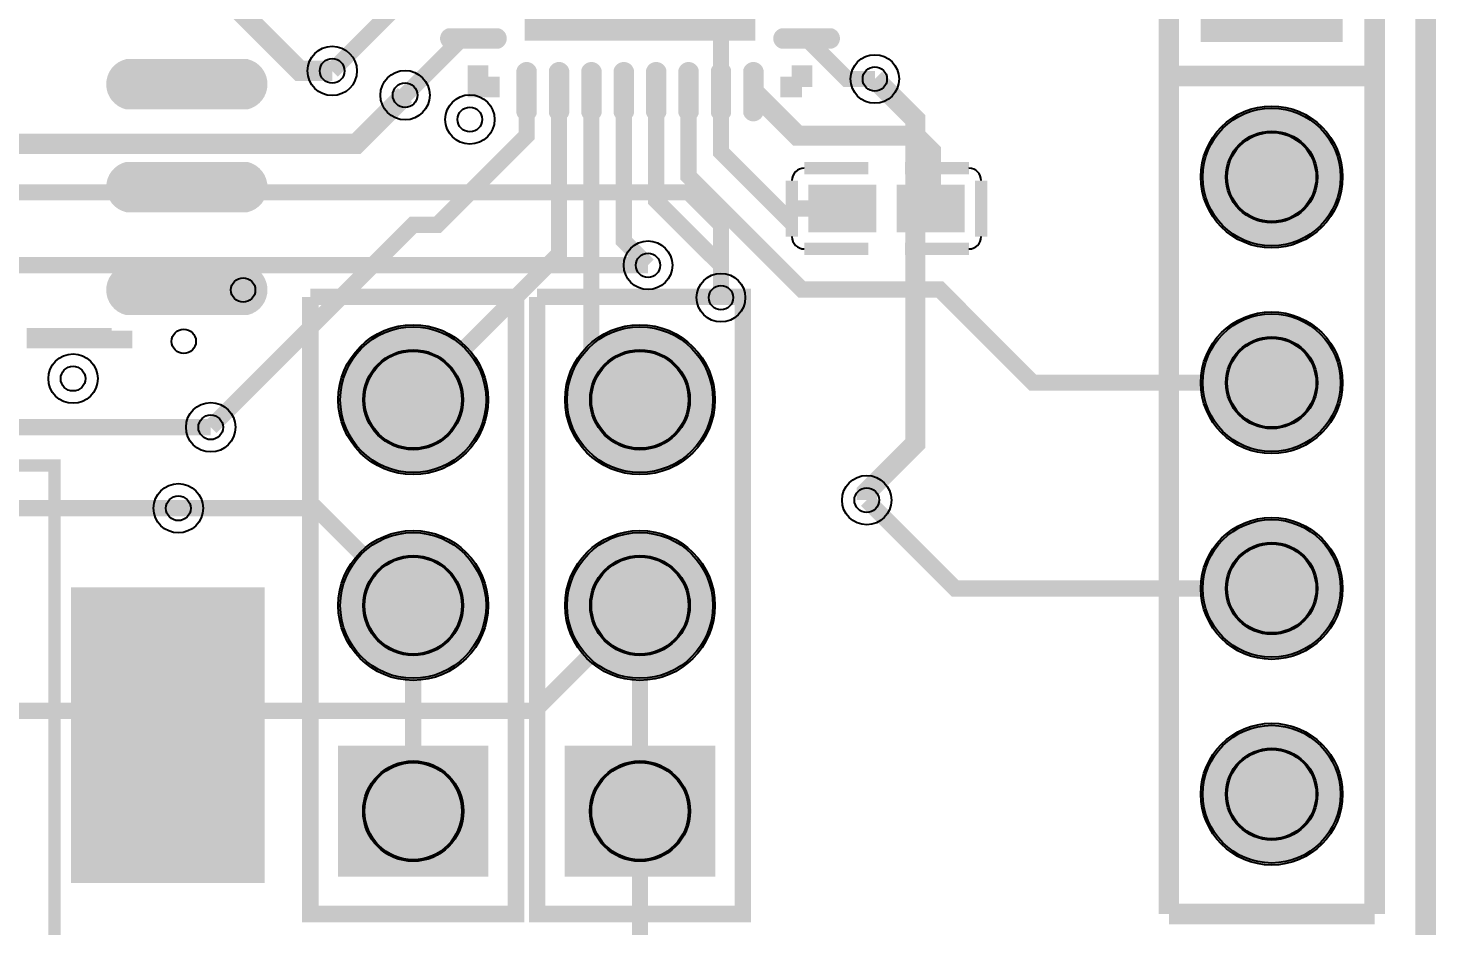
# Model space of a CAD drawing. Header units: millimetres. Extents: x -0.1 to 60.1, y -1.1 to 40.1.
# Drawn here: x 42.75 to 60.13, y 9.84 to 20.93 of the extents above; entities that cross this region are included whole.
import ezdxf

# ---------------------------------------------------------------- set-up
doc = ezdxf.new("R2010")
doc.units = ezdxf.units.MM
for name, color, linetype, true_color in [('BoardOutLine', 7, 'Continuous', 0xff00ff), ('BottomLayer', 7, 'Continuous', 0x0000ff), ('BottomSolderMaskLayer', 7, 'Continuous', 0xaa00ff), ('Document', 7, 'Continuous', 0xffffff), ('Hole', 7, 'Continuous', 0x222222), ('Multi-Layer', 7, 'Continuous', 0xc0c0c0), ('TopLayer', 7, 'Continuous', 0xff0000), ('TopPasteMaskLayer', 7, 'Continuous', 0x808080), ('TopSilkLayer', 7, 'Continuous', 0xffcc00), ('TopSolderMaskLayer', 7, 'Continuous', 0x800080)]:
    doc.layers.add(name, color=color, linetype=linetype, true_color=true_color)

msp = doc.modelspace()

# ---------------------------------------------------------------- hatches: boundary and pattern name
at = {"layer": 'BottomSolderMaskLayer'}
for points in [[(58.975665612811554, 22.505414385401764), (58.975665612811554, 20.75458812473596), (57.22483935214541, 20.75458812473596), (57.22483935214541, 22.505414385401764)], [(57.224650749301496, 19.089865379730668, 1), (58.9754508509017, 19.089865379730668, 1)], [(57.224650749301496, 16.549860299720535, 1), (58.9754508509017, 16.549860299720535, 1)], [(46.57470154940305, 16.340055880111663, 1), (48.42550165100325, 16.340055880111663, 1)], [(49.374803149606386, 16.340055880111663, 1), (51.225603251206586, 16.340055880111663, 1)], [(57.224650749301496, 14.009855219710403, 1), (58.9754508509017, 14.009855219710403, 1)], [(46.57470154940305, 13.80005080010153, 1), (48.42550165100325, 13.80005080010153, 1)], [(49.374803149606386, 13.80005080010153, 1), (51.225603251206586, 13.80005080010153, 1)], [(57.224650749301496, 11.469850139700156, 1), (58.9754508509017, 11.469850139700156, 1)], [(46.57109556154592, 10.450395761723257), (46.57109556154592, 12.069643444663143), (48.42916007767485, 12.069643444663143), (48.42916007767485, 10.450395761723257)], [(49.371092284120095, 10.450395761723257), (49.371092284120095, 12.069643444663143), (51.22915680024903, 12.069643444663143), (51.22915680024903, 10.450395761723257)]]:
    msp.add_hatch(color=256, dxfattribs=at).paths.add_polyline_path(points)
at = {"layer": 'Multi-Layer'}
for points in [[(58.950266700533575, 22.480010160020356), (58.950266700533575, 20.779984759969466), (57.250241300482685, 20.779984759969466), (57.250241300482685, 22.480010160020356)], [(57.2500508001016, 19.089865379730668, 1), (58.9500508001016, 19.089865379730668, 1)], [(57.2500508001016, 16.549860299720535, 1), (58.9500508001016, 16.549860299720535, 1)], [(46.60010160020315, 16.340055880111663, 1), (48.40010160020315, 16.340055880111663, 1)], [(49.40020320040649, 16.340055880111663, 1), (51.200203200406484, 16.340055880111663, 1)], [(57.2500508001016, 14.009855219710403, 1), (58.9500508001016, 14.009855219710403, 1)], [(46.60010160020315, 13.80005080010153, 1), (48.40010160020315, 13.80005080010153, 1)], [(49.40020320040649, 13.80005080010153, 1), (51.200203200406484, 13.80005080010153, 1)], [(57.2500508001016, 11.469850139700156, 1), (58.9500508001016, 11.469850139700156, 1)], [(46.600127000253906, 10.472618745237355), (46.600127000253906, 12.047421894843751), (48.40012700025386, 12.047421894843751), (48.40012700025386, 10.472618745237355)], [(49.40012700025409, 10.472618745237355), (49.40012700025409, 12.047421894843751), (51.20012700025404, 12.047421894843751), (51.20012700025404, 10.472618745237355)]]:
    msp.add_hatch(color=256, dxfattribs=at).paths.add_polyline_path(points)
at = {"layer": 'TopLayer'}
for points in [[(48.90010160020324, 20.80010160020322), (48.90010160020324, 23.600203200406327), (51.70020320040635, 23.600203200406327), (51.70020320040635, 20.80010160020322)], [(47.99356108712186, 20.70005080010153, -0.7853981633974483), (47.99356108712186, 20.900050800101532), (48.49356108712209, 20.900050800101532, -0.7853981633974483), (48.49356108712209, 20.70005080010153)], [(52.607607315214636, 20.900050800101532, -0.7853981633974483), (52.607607315214636, 20.70005080010153), (52.10760731521441, 20.70005080010153, -0.7853981633974483), (52.10760731521441, 20.900050800101532)], [(44.0144272288544, 19.95095250190489, -0.7853981633974483), (44.0144272288544, 20.519354838709564), (45.39624079248165, 20.519354838709564, -0.7853981633974483), (45.39624079248165, 19.95095250190489)], [(49.00066040132092, 19.89320548641092, -0.7853981633974483), (48.80066040132092, 19.89320548641092), (48.80066040132092, 20.39320548641092, -0.7853981633974483), (49.00066040132092, 20.39320548641092)], [(49.400711201422475, 19.89320548641092, -0.7853981633974483), (49.20071120142247, 19.89320548641092), (49.20071120142247, 20.39320548641092, -0.7853981633974483), (49.400711201422475, 20.39320548641092)], [(49.80050800101581, 19.89320548641092, -0.7853981633974483), (49.600508001015804, 19.89320548641092), (49.600508001015804, 20.39320548641092, -0.7853981633974483), (49.80050800101581, 20.39320548641092)], [(50.20055880111759, 19.89320548641092, -0.7853981633974483), (50.000558801117585, 19.89320548641092), (50.000558801117585, 20.39320548641092, -0.7853981633974483), (50.20055880111759, 20.39320548641092)], [(50.60060960121914, 19.89320548641092, -0.7853981633974483), (50.40060960121914, 19.89320548641092), (50.40060960121914, 20.39320548641092, -0.7853981633974483), (50.60060960121914, 20.39320548641092)], [(51.000660401320694, 19.89320548641092, -0.7853981633974483), (50.80066040132069, 19.89320548641092), (50.80066040132069, 20.39320548641092, -0.7853981633974483), (51.000660401320694, 20.39320548641092)], [(51.40071120142225, 19.89320548641092, -0.7853981633974483), (51.200711201422244, 19.89320548641092), (51.200711201422244, 20.39320548641092, -0.7853981633974483), (51.40071120142225, 20.39320548641092)], [(51.800508001016034, 19.89320548641092, -0.7853981633974483), (51.60050800101603, 19.89320548641092), (51.60050800101603, 20.39320548641092, -0.7853981633974483), (51.800508001016034, 20.39320548641092)], [(44.0144272288544, 18.680949961899824, -0.7853981633974483), (44.0144272288544, 19.249352298704498), (45.39624079248165, 19.249352298704498, -0.7853981633974483), (45.39624079248165, 18.680949961899824)], [(53.195199390398784, 18.430048260096555), (53.195199390398784, 18.970053340106574), (52.40510541021081, 18.970053340106574), (52.40510541021081, 18.430048260096555)], [(53.49522479044958, 18.430048260096555), (53.49522479044958, 18.970053340106574), (54.28531877063733, 18.970053340106574), (54.28531877063733, 18.430048260096555)], [(44.0144272288544, 17.410947421894758, -0.7853981633974483), (44.0144272288544, 17.97934975869943), (45.39624079248165, 17.97934975869943, -0.7853981633974483), (45.39624079248165, 17.410947421894758)], [(43.30012700025395, 10.400025400050822), (43.30012700025395, 14.000025400050731), (45.640132080264266, 14.000025400050731), (45.640132080264266, 10.400025400050822)]]:
    msp.add_hatch(color=256, dxfattribs=at).paths.add_polyline_path(points)
at = {"layer": 'TopPasteMaskLayer'}
for points in [[(47.99349758699509, 20.699999999999932), (47.97926611181265, 20.701017866977736), (47.96532434986375, 20.704050722532656), (47.9519561149059, 20.709036826538863), (47.93943354535281, 20.715874676409385), (47.928011564329836, 20.724425073392013), (47.91792269017628, 20.7345139562525), (47.90937230305144, 20.745935944655116), (47.902534463988104, 20.75845852010923), (47.89754837151918, 20.77182675937047), (47.894515527996646, 20.78576852393678), (47.893497673301226, 20.799999999997794), (47.894515527995964, 20.81423147605892), (47.89754837151804, 20.828173240625347), (47.90253446398651, 20.841541479886814), (47.90937230304894, 20.85406405534127), (47.91792269017378, 20.865486043744113), (47.928011564326425, 20.875574926605054), (47.9394335453494, 20.884125323588137), (47.95195611490226, 20.890963173459113), (47.96532434986011, 20.895949277466002), (47.979266111808556, 20.898982133021377), (47.993497586991225, 20.89999999999975), (48.493472186944246, 20.89999999999975), (48.50770366212669, 20.898982133021946), (48.521645424075814, 20.89594927746714), (48.535013659033666, 20.89096317346082), (48.54753622858652, 20.88412532359041), (48.55895820960973, 20.875574926607783), (48.56904708376328, 20.865486043747296), (48.57759747088812, 20.85406405534468), (48.58443530995123, 20.841541479890452), (48.589421402420385, 20.828173240629326), (48.59245424594269, 20.8142314760629), (48.59347210063834, 20.800000000002), (48.59245424594337, 20.785768523940874), (48.58942140242152, 20.771826759374335), (48.58443530995282, 20.75845852011298), (48.577597470890396, 20.745935944658413), (48.56904708376578, 20.734513956255682), (48.55895820961291, 20.724425073394627), (48.54753622859016, 20.715874676411545), (48.535013659037304, 20.709036826540682), (48.52164542407945, 20.704050722533793), (48.50770366213101, 20.701017866978304), (48.49347218694834, 20.699999999999932)], [(52.60751841503679, 20.89999999999975), (52.621749890219235, 20.898982133021946), (52.63569165216836, 20.89594927746714), (52.649059887126214, 20.89096317346082), (52.66158245667907, 20.88412532359041), (52.673004437702275, 20.875574926607783), (52.68309331185583, 20.865486043747296), (52.69164369898067, 20.85406405534468), (52.69848153804378, 20.841541479890452), (52.70346763051293, 20.828173240629326), (52.70650047403524, 20.8142314760629), (52.707518328730885, 20.800000000002), (52.70650047403592, 20.785768523940874), (52.70346763051407, 20.771826759374335), (52.69848153804537, 20.75845852011298), (52.69164369898294, 20.745935944658413), (52.68309331185833, 20.734513956255682), (52.67300443770546, 20.724425073394627), (52.66158245668248, 20.715874676411545), (52.64905988712985, 20.709036826540682), (52.635691652172, 20.704050722533793), (52.62174989022333, 20.701017866978304), (52.60751841504066, 20.699999999999932), (52.10754381508764, 20.699999999999932), (52.0933123399052, 20.701017866977736), (52.0793705779563, 20.704050722532656), (52.066002342998445, 20.709036826538863), (52.05347977344536, 20.715874676409385), (52.042057792422156, 20.724425073392013), (52.0319689182686, 20.7345139562525), (52.02341853114376, 20.745935944655116), (52.01658069208065, 20.75845852010923), (52.0115945996115, 20.77182675937047), (52.00856175608919, 20.78576852393678), (52.00754390139355, 20.799999999997794), (52.00856175608851, 20.81423147605892), (52.01159459961036, 20.828173240625347), (52.01658069207906, 20.841541479886814), (52.02341853114149, 20.85406405534127), (52.0319689182661, 20.865486043744113), (52.04205779241897, 20.875574926605054), (52.05347977344195, 20.884125323588137), (52.06600234299458, 20.890963173459113), (52.07937057795243, 20.895949277466002), (52.093312339901104, 20.898982133021377), (52.10754381508377, 20.89999999999975)], [(44.0144272288544, 19.95095250190489, -0.7853981633974483), (44.0144272288544, 20.519354838709564), (45.39624079248165, 20.519354838709564, -0.7853981633974483), (45.39624079248165, 19.95095250190489)], [(49.00058420116852, 19.893167386334767), (48.9995663453567, 19.87893590250735), (48.99653349852997, 19.86499413065053), (48.99154740070412, 19.851625885034537), (48.984709554451456, 19.83910330458923), (48.97615915860388, 19.82768131294017), (48.96607027456298, 19.81759242889939), (48.95464828291392, 19.809042033051583), (48.9421257024685, 19.802204186799372), (48.92875745685251, 19.797218088973295), (48.9148156849958, 19.794185242146682), (48.900584201168385, 19.793167386334744), (48.8863527173412, 19.794185242146682), (48.87241094548449, 19.797218088973295), (48.85904269986827, 19.802204186799372), (48.84652011942285, 19.809042033051583), (48.83509812777402, 19.81759242889939), (48.82500924373312, 19.82768131294017), (48.81645884788554, 19.83910330458923), (48.80962100163288, 19.851625885034537), (48.80463490380703, 19.86499413065053), (48.8016020569803, 19.87893590250735), (48.80058420116825, 19.893167386334767), (48.80058420116825, 20.393141986283922), (48.8016020569803, 20.407373470111224), (48.80463490380703, 20.421315241968045), (48.80962100163288, 20.434683487584152), (48.81645884788554, 20.44720606802946), (48.82500924373312, 20.458628059678404), (48.83509812777402, 20.4687169437193), (48.84652011942285, 20.477267339566993), (48.85904269986827, 20.484105185819317), (48.87241094548449, 20.48909128364528), (48.8863527173412, 20.492124130472007), (48.900584201168385, 20.493141986283945), (48.9148156849958, 20.492124130472007), (48.92875745685251, 20.48909128364528), (48.9421257024685, 20.484105185819317), (48.95464828291392, 20.477267339566993), (48.96607027456298, 20.4687169437193), (48.97615915860388, 20.458628059678404), (48.984709554451456, 20.44720606802946), (48.99154740070412, 20.434683487584152), (48.99653349852997, 20.421315241968045), (48.9995663453567, 20.407373470111224), (49.00058420116852, 20.393141986283922)], [(49.40063500126985, 19.893167386334767), (49.39961714545802, 19.87893590250735), (49.396584298631296, 19.86499413065053), (49.39159820080545, 19.851625885034537), (49.38476035455278, 19.83910330458923), (49.3762099587052, 19.82768131294017), (49.366121074664306, 19.81759242889939), (49.35469908301525, 19.809042033051583), (49.34217650256983, 19.802204186799372), (49.328808256953835, 19.797218088973295), (49.31486648509713, 19.794185242146682), (49.30063500126971, 19.793167386334744), (49.28640351744252, 19.794185242146682), (49.272461745585815, 19.797218088973295), (49.259093499969595, 19.802204186799372), (49.246570919524174, 19.809042033051583), (49.23514892787534, 19.81759242889939), (49.225060043834446, 19.82768131294017), (49.21650964798687, 19.83910330458923), (49.2096718017342, 19.851625885034537), (49.20468570390835, 19.86499413065053), (49.201652857081626, 19.87893590250735), (49.200635001269575, 19.893167386334767), (49.200635001269575, 20.393141986283922), (49.201652857081626, 20.407373470111224), (49.20468570390835, 20.421315241968045), (49.2096718017342, 20.434683487584152), (49.21650964798687, 20.44720606802946), (49.225060043834446, 20.458628059678404), (49.23514892787534, 20.4687169437193), (49.246570919524174, 20.477267339566993), (49.259093499969595, 20.484105185819317), (49.272461745585815, 20.48909128364528), (49.28640351744252, 20.492124130472007), (49.30063500126971, 20.493141986283945), (49.31486648509713, 20.492124130472007), (49.328808256953835, 20.48909128364528), (49.34217650256983, 20.484105185819317), (49.35469908301525, 20.477267339566993), (49.366121074664306, 20.4687169437193), (49.3762099587052, 20.458628059678404), (49.38476035455278, 20.44720606802946), (49.39159820080545, 20.434683487584152), (49.396584298631296, 20.421315241968045), (49.39961714545802, 20.407373470111224), (49.40063500126985, 20.393141986283922)], [(49.800431800863635, 19.893167386334767), (49.79941394505158, 19.87893590250735), (49.79638109822508, 19.86499413065053), (49.79139500039901, 19.851625885034537), (49.78455715414657, 19.83910330458923), (49.77600675829899, 19.82768131294017), (49.76591787425809, 19.81759242889939), (49.754495882609035, 19.809042033051583), (49.741973302163615, 19.802204186799372), (49.72860505654762, 19.797218088973295), (49.714663284690914, 19.794185242146682), (49.7004318008635, 19.793167386334744), (49.68620031703608, 19.794185242146682), (49.6722585451796, 19.797218088973295), (49.65889029956338, 19.802204186799372), (49.64636771911796, 19.809042033051583), (49.6349457274689, 19.81759242889939), (49.62485684342823, 19.82768131294017), (49.61630644758043, 19.83910330458923), (49.60946860132799, 19.851625885034537), (49.60448250350191, 19.86499413065053), (49.60144965667541, 19.87893590250735), (49.60043180086336, 19.893167386334767), (49.60043180086336, 20.393141986283922), (49.60144965667541, 20.407373470111224), (49.60448250350191, 20.421315241968045), (49.60946860132799, 20.434683487584152), (49.61630644758043, 20.44720606802946), (49.62485684342823, 20.458628059678404), (49.6349457274689, 20.4687169437193), (49.64636771911796, 20.477267339566993), (49.65889029956338, 20.484105185819317), (49.6722585451796, 20.48909128364528), (49.68620031703608, 20.492124130472007), (49.7004318008635, 20.493141986283945), (49.714663284690914, 20.492124130472007), (49.72860505654762, 20.48909128364528), (49.741973302163615, 20.484105185819317), (49.754495882609035, 20.477267339566993), (49.76591787425809, 20.4687169437193), (49.77600675829899, 20.458628059678404), (49.78455715414657, 20.44720606802946), (49.79139500039901, 20.434683487584152), (49.79638109822508, 20.421315241968045), (49.79941394505158, 20.407373470111224), (49.800431800863635, 20.393141986283922)], [(50.200482600965415, 19.893167386334767), (50.199464745153364, 19.87893590250735), (50.196431898326864, 19.86499413065053), (50.19144580050079, 19.851625885034537), (50.18460795424835, 19.83910330458923), (50.17605755840077, 19.82768131294017), (50.165968674359874, 19.81759242889939), (50.154546682710816, 19.809042033051583), (50.142024102265395, 19.802204186799372), (50.1286558566494, 19.797218088973295), (50.114714084792695, 19.794185242146682), (50.10048260096528, 19.793167386334744), (50.08625111713786, 19.794185242146682), (50.07230934528138, 19.797218088973295), (50.05894109966516, 19.802204186799372), (50.04641851921974, 19.809042033051583), (50.034996527570684, 19.81759242889939), (50.024907643530014, 19.82768131294017), (50.01635724768221, 19.83910330458923), (50.00951940142977, 19.851625885034537), (50.004533303603694, 19.86499413065053), (50.001500456777194, 19.87893590250735), (50.00048260096514, 19.893167386334767), (50.00048260096514, 20.393141986283922), (50.001500456777194, 20.407373470111224), (50.004533303603694, 20.421315241968045), (50.00951940142977, 20.434683487584152), (50.01635724768221, 20.44720606802946), (50.024907643530014, 20.458628059678404), (50.034996527570684, 20.4687169437193), (50.04641851921974, 20.477267339566993), (50.05894109966516, 20.484105185819317), (50.07230934528138, 20.48909128364528), (50.08625111713786, 20.492124130472007), (50.10048260096528, 20.493141986283945), (50.114714084792695, 20.492124130472007), (50.1286558566494, 20.48909128364528), (50.142024102265395, 20.484105185819317), (50.154546682710816, 20.477267339566993), (50.165968674359874, 20.4687169437193), (50.17605755840077, 20.458628059678404), (50.18460795424835, 20.44720606802946), (50.19144580050079, 20.434683487584152), (50.196431898326864, 20.421315241968045), (50.199464745153364, 20.407373470111224), (50.200482600965415, 20.393141986283922)], [(50.60053340106674, 19.893167386334767), (50.59951554525469, 19.87893590250735), (50.59648269842819, 19.86499413065053), (50.59149660060211, 19.851625885034537), (50.584658754349675, 19.83910330458923), (50.5761083585021, 19.82768131294017), (50.5660194744612, 19.81759242889939), (50.55459748281214, 19.809042033051583), (50.54207490236672, 19.802204186799372), (50.52870665675073, 19.797218088973295), (50.51476488489402, 19.794185242146682), (50.500533401066605, 19.793167386334744), (50.48630191723919, 19.794185242146682), (50.47236014538271, 19.797218088973295), (50.45899189976649, 19.802204186799372), (50.44646931932107, 19.809042033051583), (50.43504732767201, 19.81759242889939), (50.42495844363134, 19.82768131294017), (50.416408047783534, 19.83910330458923), (50.409570201531096, 19.851625885034537), (50.40458410370502, 19.86499413065053), (50.40155125687852, 19.87893590250735), (50.40053340106647, 19.893167386334767), (50.40053340106647, 20.393141986283922), (50.40155125687852, 20.407373470111224), (50.40458410370502, 20.421315241968045), (50.409570201531096, 20.434683487584152), (50.416408047783534, 20.44720606802946), (50.42495844363134, 20.458628059678404), (50.43504732767201, 20.4687169437193), (50.44646931932107, 20.477267339566993), (50.45899189976649, 20.484105185819317), (50.47236014538271, 20.48909128364528), (50.48630191723919, 20.492124130472007), (50.500533401066605, 20.493141986283945), (50.51476488489402, 20.492124130472007), (50.52870665675073, 20.48909128364528), (50.54207490236672, 20.484105185819317), (50.55459748281214, 20.477267339566993), (50.5660194744612, 20.4687169437193), (50.5761083585021, 20.458628059678404), (50.584658754349675, 20.44720606802946), (50.59149660060211, 20.434683487584152), (50.59648269842819, 20.421315241968045), (50.59951554525469, 20.407373470111224), (50.60053340106674, 20.393141986283922)], [(51.00058420116852, 19.893167386334767), (50.99956634535647, 19.87893590250735), (50.99653349852997, 19.86499413065053), (50.991547400703894, 19.851625885034537), (50.984709554451456, 19.83910330458923), (50.97615915860388, 19.82768131294017), (50.96607027456298, 19.81759242889939), (50.95464828291392, 19.809042033051583), (50.9421257024685, 19.802204186799372), (50.92875745685251, 19.797218088973295), (50.9148156849958, 19.794185242146682), (50.900584201168385, 19.793167386334744), (50.88635271734097, 19.794185242146682), (50.87241094548449, 19.797218088973295), (50.85904269986827, 19.802204186799372), (50.84652011942285, 19.809042033051583), (50.83509812777379, 19.81759242889939), (50.82500924373312, 19.82768131294017), (50.816458847885315, 19.83910330458923), (50.80962100163288, 19.851625885034537), (50.8046349038068, 19.86499413065053), (50.8016020569803, 19.87893590250735), (50.80058420116825, 19.893167386334767), (50.80058420116825, 20.393141986283922), (50.8016020569803, 20.407373470111224), (50.8046349038068, 20.421315241968045), (50.80962100163288, 20.434683487584152), (50.816458847885315, 20.44720606802946), (50.82500924373312, 20.458628059678404), (50.83509812777379, 20.4687169437193), (50.84652011942285, 20.477267339566993), (50.85904269986827, 20.484105185819317), (50.87241094548449, 20.48909128364528), (50.88635271734097, 20.492124130472007), (50.900584201168385, 20.493141986283945), (50.9148156849958, 20.492124130472007), (50.92875745685251, 20.48909128364528), (50.9421257024685, 20.484105185819317), (50.95464828291392, 20.477267339566993), (50.96607027456298, 20.4687169437193), (50.97615915860388, 20.458628059678404), (50.984709554451456, 20.44720606802946), (50.991547400703894, 20.434683487584152), (50.99653349852997, 20.421315241968045), (50.99956634535647, 20.407373470111224), (51.00058420116852, 20.393141986283922)], [(51.40063500126985, 19.893167386336586), (51.39961712762556, 19.87893591631496), (51.39658426685946, 19.864994160281185), (51.391598159163095, 19.851625931686158), (51.38476030713218, 19.839103368636415), (51.37620990947153, 19.827681393956937), (51.36612102731556, 19.817592525706687), (51.354699040850846, 19.809042143789497), (51.34217646837624, 19.802204309018975), (51.328808232908614, 19.7972182197484), (51.314866472694575, 19.794185378198904), (51.30063500126994, 19.793167524170258), (51.28640352984553, 19.794185378198904), (51.27246176963126, 19.7972182197484), (51.25909353416387, 19.802204309018975), (51.24657096168926, 19.809042143789497), (51.23514897522432, 19.817592525706687), (51.22506009306835, 19.827681393956937), (51.216509695407694, 19.839103368636415), (51.20967184337701, 19.851625931686158), (51.204685735680414, 19.864994160281185), (51.201652874914316, 19.87893591631496), (51.20063500127003, 19.893167386336586), (51.20063500127003, 20.39314198628199), (51.201652874914316, 20.407373456303617), (51.204685735680414, 20.42131521233739), (51.20967184337701, 20.43468344093253), (51.216509695407694, 20.447206003982274), (51.22506009306835, 20.45862797866164), (51.23514897522432, 20.46871684691189), (51.24657096168926, 20.477267228829078), (51.25909353416387, 20.484105063599714), (51.27246176963126, 20.489091152870174), (51.28640352984553, 20.49212399441967), (51.30063500126994, 20.493141848448317), (51.314866472694575, 20.49212399441967), (51.328808232908614, 20.489091152870174), (51.34217646837624, 20.484105063599714), (51.354699040850846, 20.477267228829078), (51.36612102731556, 20.46871684691189), (51.37620990947153, 20.45862797866164), (51.38476030713218, 20.447206003982274), (51.391598159163095, 20.43468344093253), (51.39658426685946, 20.42131521233739), (51.39961712762556, 20.407373456303617), (51.40063500126985, 20.39314198628199)], [(51.800431800863635, 19.893167386334767), (51.79941394505158, 19.87893590250735), (51.79638109822508, 19.86499413065053), (51.79139500039901, 19.851625885034537), (51.78455715414657, 19.83910330458923), (51.77600675829899, 19.82768131294017), (51.76591787425809, 19.81759242889939), (51.754495882609035, 19.809042033051583), (51.741973302163615, 19.802204186799372), (51.72860505654762, 19.797218088973295), (51.714663284690914, 19.794185242146682), (51.7004318008635, 19.793167386334744), (51.68620031703608, 19.794185242146682), (51.672258545179375, 19.797218088973295), (51.65889029956338, 19.802204186799372), (51.64636771911796, 19.809042033051583), (51.6349457274689, 19.81759242889939), (51.624856843428006, 19.82768131294017), (51.61630644758043, 19.83910330458923), (51.60946860132799, 19.851625885034537), (51.60448250350191, 19.86499413065053), (51.60144965667541, 19.87893590250735), (51.60043180086336, 19.893167386334767), (51.60043180086336, 20.393141986283922), (51.60144965667541, 20.407373470111224), (51.60448250350191, 20.421315241968045), (51.60946860132799, 20.434683487584152), (51.61630644758043, 20.44720606802946), (51.624856843428006, 20.458628059678404), (51.6349457274689, 20.4687169437193), (51.64636771911796, 20.477267339566993), (51.65889029956338, 20.484105185819317), (51.672258545179375, 20.48909128364528), (51.68620031703608, 20.492124130472007), (51.7004318008635, 20.493141986283945), (51.714663284690914, 20.492124130472007), (51.72860505654762, 20.48909128364528), (51.741973302163615, 20.484105185819317), (51.754495882609035, 20.477267339566993), (51.76591787425809, 20.4687169437193), (51.77600675829899, 20.458628059678404), (51.78455715414657, 20.44720606802946), (51.79139500039901, 20.434683487584152), (51.79638109822508, 20.421315241968045), (51.79941394505158, 20.407373470111224), (51.800431800863635, 20.393141986283922)], [(44.0144272288544, 18.680949961899824, -0.7853981633974483), (44.0144272288544, 19.249352298704498), (45.39624079248165, 19.249352298704498, -0.7853981633974483), (45.39624079248165, 18.680949961899824)], [(53.14523749047498, 18.925044450088762), (53.14523749047498, 18.47503175006341), (53.09525019050034, 18.425044450088762), (52.565252730505335, 18.425044450088762), (52.51524003048007, 18.47503175006341), (52.51524003048007, 18.925044450088762), (52.565252730505335, 18.97503175006341), (53.09525019050034, 18.97503175006341)], [(54.17523495046976, 18.925044450088762), (54.17523495046976, 18.47503175006341), (54.12524765049534, 18.425044450088762), (53.595250190500565, 18.425044450088762), (53.54523749047485, 18.47503175006341), (53.54523749047485, 18.925044450088762), (53.595250190500565, 18.97503175006341), (54.12524765049534, 18.97503175006341)], [(44.0144272288544, 17.410947421894758, -0.7853981633974483), (44.0144272288544, 17.97934975869943), (45.39624079248165, 17.97934975869943, -0.7853981633974483), (45.39624079248165, 17.410947421894758)], [(43.30012700025395, 10.400025400050822), (43.30012700025395, 14.000025400050731), (45.640132080264266, 14.000025400050731), (45.640132080264266, 10.400025400050822)]]:
    msp.add_hatch(color=256, dxfattribs=at).paths.add_polyline_path(points)
at = {"layer": 'TopSolderMaskLayer'}
for points in [[(48.8746997060814, 20.774701549403062), (48.8746997060814, 23.625605094528055), (51.725603251206394, 23.625605094528055), (51.725603251206394, 20.774701549403062)], [(58.975665612811554, 22.505414385401764), (58.975665612811554, 20.75458812473596), (57.22483935214541, 20.75458812473596), (57.22483935214541, 22.505414385401764)], [(47.93006096012164, 20.674650749301428, -0.7853981633974483), (47.93006096012164, 20.925450850901633), (48.55706121412254, 20.925450850901633, -0.7853981633974483), (48.55706121412254, 20.674650749301428)], [(52.67110744221486, 20.925450850901633, -0.7853981633974483), (52.67110744221486, 20.674650749301428), (52.044107188214184, 20.674650749301428, -0.7853981633974483), (52.044107188214184, 20.925450850901633)], [(43.95267847723994, 19.92555245110479, -0.7853981633974483), (43.95267847723994, 20.544754889509665), (45.457989544096336, 20.544754889509665, -0.7853981633974483), (45.457989544096336, 19.92555245110479)], [(49.02606045212102, 19.875062592982317, -0.7853981633974483), (48.77526035052082, 19.875062592982317), (48.77526035052082, 20.411348379839524, -0.7853981633974483), (49.02606045212102, 20.411348379839524)], [(49.426111252222576, 19.875062592982317, -0.7853981633974483), (49.17531115062237, 19.875062592982317), (49.17531115062237, 20.411348379839524, -0.7853981633974483), (49.426111252222576, 20.411348379839524)], [(49.82590805181591, 19.875062592982317, -0.7853981633974483), (49.5751079502157, 19.875062592982317), (49.5751079502157, 20.411348379839524, -0.7853981633974483), (49.82590805181591, 20.411348379839524)], [(50.22595885191769, 19.875062592982317, -0.7853981633974483), (49.97515875031748, 19.875062592982317), (49.97515875031748, 20.411348379839524, -0.7853981633974483), (50.22595885191769, 20.411348379839524)], [(50.62600965201924, 19.875062592982317, -0.7853981633974483), (50.37520955041904, 19.875062592982317), (50.37520955041904, 20.411348379839524, -0.7853981633974483), (50.62600965201924, 20.411348379839524)], [(51.026060452120795, 19.875062592982317, -0.7853981633974483), (50.77526035052059, 19.875062592982317), (50.77526035052059, 20.411348379839524, -0.7853981633974483), (51.026060452120795, 20.411348379839524)], [(51.42611125222235, 19.875062592982317, -0.7853981633974483), (51.17531115062214, 19.875062592982317), (51.17531115062214, 20.411348379839524, -0.7853981633974483), (51.42611125222235, 20.411348379839524)], [(51.825908051816135, 19.875062592982317, -0.7853981633974483), (51.57510795021593, 19.875062592982317), (51.57510795021593, 20.411348379839524, -0.7853981633974483), (51.825908051816135, 20.411348379839524)], [(57.224650749301496, 19.089865379730668, 1), (58.9754508509017, 19.089865379730668, 1)], [(43.95267847723994, 18.655549911099722, -0.7853981633974483), (43.95267847723994, 19.2747523495046), (45.457989544096336, 19.2747523495046, -0.7853981633974483), (45.457989544096336, 18.655549911099722)], [(53.22060434058494, 18.404655377702056), (53.22060434058494, 18.995460559312278), (52.37971025879688, 18.995460559312278), (52.37971025879688, 18.404655377702056)], [(53.469826372778016, 18.404655377702056), (53.469826372778016, 18.995460559312278), (54.31072045456631, 18.995460559312278), (54.31072045456631, 18.404655377702056)], [(43.95267847723994, 17.385547371094656, -0.7853981633974483), (43.95267847723994, 18.004749809499533), (45.457989544096336, 18.004749809499533, -0.7853981633974483), (45.457989544096336, 17.385547371094656)], [(57.224650749301496, 16.549860299720535, 1), (58.9754508509017, 16.549860299720535, 1)], [(46.57470154940305, 16.340055880111663, 1), (48.42550165100325, 16.340055880111663, 1)], [(49.374803149606386, 16.340055880111663, 1), (51.225603251206586, 16.340055880111663, 1)], [(57.224650749301496, 14.009855219710403, 1), (58.9754508509017, 14.009855219710403, 1)], [(46.57470154940305, 13.80005080010153, 1), (48.42550165100325, 13.80005080010153, 1)], [(49.374803149606386, 13.80005080010153, 1), (51.225603251206586, 13.80005080010153, 1)], [(43.27472694945368, 10.374624273979748), (43.27472694945368, 14.02542437557986), (45.66553213106431, 14.02542437557986), (45.66553213106431, 10.374624273979748)], [(57.224650749301496, 11.469850139700156, 1), (58.9754508509017, 11.469850139700156, 1)], [(46.57109556154592, 10.450395761723257), (46.57109556154592, 12.069643444663143), (48.42916007767485, 12.069643444663143), (48.42916007767485, 10.450395761723257)], [(49.371092284120095, 10.450395761723257), (49.371092284120095, 12.069643444663143), (51.22915680024903, 12.069643444663143), (51.22915680024903, 10.450395761723257)]]:
    msp.add_hatch(color=256, dxfattribs=at).paths.add_polyline_path(points)

# ---------------------------------------------------------------- linework, layer by layer
at = {"layer": 'BoardOutLine', "const_width": 0.25400050800101603}
msp.add_lwpolyline([(0, 40.00007620015231), (60.000127000254, 40.00007620015231), (60.000127000254, 0), (0, 0), (0, 40.00007620015231)], close=True, dxfattribs=at)
at = {"layer": 'BottomLayer'}
for points, const_width in [([(46.50010160020315, 20.399999999999864), (46.1002540005079, 20.399999999999864), (44.19906019812038, 22.301193802387502), (36.34005588011178, 22.301193802387502)], 0.25001270002540005), ([(53.20012700025404, 20.299923799847534), (53.700127000253815, 19.799923799847534), (53.700127000253815, 15.800050800101644), (53.10012700025413, 15.200050800101621), (53.10012700025413, 15.100050800101599)], 0.25001270002540005), ([(47.40002540005071, 20.100025400050754), (46.7995681991365, 19.499568199136434), (36.34005588011178, 19.499568199136434)], 0.25001270002540005), ([(51.300711201422246, 17.599644399288763), (51.300711201422246, 18.49880619761234), (50.899390398780724, 18.900127000253974), (38.60068580137158, 18.900127000253974), (37.39926339852673, 17.70124460248917), (32.19987299974605, 17.70124460248917), (30.701270002540014, 16.200101600203197), (30.701270002540014, 12.40025400050797), (29.200127000254042, 10.899110998222)], 0.2), ([(29.700076200152353, 10.200025400050777), (31.600076200152444, 12.100025400050754), (31.600076200152444, 16.000050800101462), (32.600076200152444, 17.000050800101576), (37.90010160020324, 17.000050800101576), (38.90010160020324, 18.000050800101576), (50.40012700025409, 18.000050800101576)], 0.2), ([(10.400025400050708, 17.6999745999492), (13.300177800355641, 17.6999745999492), (15.200101600203197, 15.800076200152375), (22.600076200152444, 8.399999999999977), (34.60012700025413, 8.399999999999977), (41.200050800101735, 15.000050800101576), (44.60015240030498, 15.000050800101576)], 0.2), ([(10.899390398780724, 16.901143002286062), (12.79931419862828, 16.901143002286062), (22.19987299974605, 7.500584201168294), (34.99895859791718, 7.500584201168294), (40.00022860045715, 12.499314198628326), (48.99946659893317, 12.499314198628326), (50.29994919989849, 13.799796799593537)], 0.2), ([(38.600127000253906, 16.700050800101508), (39.3002286004571, 15.99994919989831), (45.000228600457376, 15.99994919989831)], 0.2)]:
    msp.add_lwpolyline(points, dxfattribs=dict(at, const_width=const_width))
at = {"layer": 'BottomSolderMaskLayer'}
for centre, radius in [((58.1000508001016, 19.089865379730668), 0.8754000508001016), ((58.1002540005079, 19.089992379984665), 0.5664484065211015), ((58.1000508001016, 16.549860299720535), 0.8754000508001016), ((47.50010160020315, 16.340055880111663), 0.9254000508001016), ((50.300203200406486, 16.340055880111663), 0.9254000508001016), ((58.1002540005079, 16.549987299974532), 0.5664484065211015), ((47.500127000254, 16.340030480060932), 0.6169333672000678), ((50.30012700025395, 16.340030480060932), 0.6169333672000678), ((58.1000508001016, 14.009855219710403), 0.8754000508001016), ((47.50010160020315, 13.80005080010153), 0.9254000508001016), ((50.300203200406486, 13.80005080010153), 0.9254000508001016), ((58.1002540005079, 14.0099822199644), 0.5664484065211015), ((47.500127000254, 13.8000254000508), 0.6169333672000678), ((50.30012700025395, 13.8000254000508), 0.6169333672000678), ((58.1000508001016, 11.469850139700156), 0.8754000508001016), ((58.1002540005079, 11.469977139954267), 0.5664484065211015), ((47.500127000254, 11.260020320040667), 0.6193548387096774), ((50.30012700025395, 11.260020320040667), 0.6193548387096774)]:
    msp.add_circle(centre, radius, dxfattribs=at)
at = {"layer": 'Document'}
msp.add_circle((45.40027940055893, 17.695148590297094), 0.15011430022860048, dxfattribs=at)
at = {"layer": 'Hole'}
for centre, radius in [((46.50010160020315, 20.399999999999864), 0.15240030480060962), ((53.20012700025404, 20.299923799847534), 0.15001270002540007), ((47.40002540005071, 20.100025400050754), 0.15240030480060962), ((48.20012700025404, 19.800050800101644), 0.15240030480060962), ((50.400025400050936, 17.999949199898424), 0.15001270002540007), ((51.300203200406486, 17.60015240030475), 0.15001270002540007), ((43.300203200406486, 16.60015240030475), 0.15240030480060962), ((45.000228600457376, 15.99994919989831), 0.15240030480060962), ((44.600177800355596, 14.999949199898424), 0.15240030480060962), ((53.10005080010137, 15.100025400050754), 0.15240030480060962)]:
    msp.add_circle(centre, radius, dxfattribs=at)
at = {"layer": 'Multi-Layer'}
for centre, radius in [((46.50010160020315, 20.399999999999864), 0.30480060960121924), ((53.20012700025404, 20.299923799847534), 0.30000000000000004), ((47.40002540005071, 20.100025400050754), 0.30480060960121924), ((48.20012700025404, 19.800050800101644), 0.30480060960121924), ((58.1000508001016, 19.089865379730668), 0.8500000000000001), ((58.1002540005079, 19.089992379984665), 0.5500127000254001), ((50.400025400050936, 17.999949199898424), 0.30000000000000004), ((51.300203200406486, 17.60015240030475), 0.30000000000000004), ((58.1000508001016, 16.549860299720535), 0.8500000000000001), ((47.50010160020315, 16.340055880111663), 0.9000000000000001), ((50.300203200406486, 16.340055880111663), 0.9000000000000001), ((58.1002540005079, 16.549987299974532), 0.5500127000254001), ((43.300203200406486, 16.60015240030475), 0.30480060960121924), ((47.500127000254, 16.340030480060932), 0.6000000000000001), ((50.30012700025395, 16.340030480060932), 0.6000000000000001), ((45.000228600457376, 15.99994919989831), 0.30480060960121924), ((44.600177800355596, 14.999949199898424), 0.30480060960121924), ((53.10005080010137, 15.100025400050754), 0.30480060960121924), ((58.1000508001016, 14.009855219710403), 0.8500000000000001), ((47.50010160020315, 13.80005080010153), 0.9000000000000001), ((50.300203200406486, 13.80005080010153), 0.9000000000000001), ((58.1002540005079, 14.0099822199644), 0.5500127000254001), ((47.500127000254, 13.8000254000508), 0.6000000000000001), ((50.30012700025395, 13.8000254000508), 0.6000000000000001), ((58.1000508001016, 11.469850139700156), 0.8500000000000001), ((58.1002540005079, 11.469977139954267), 0.5500127000254001), ((47.500127000254, 11.260020320040667), 0.6000000000000001), ((50.30012700025395, 11.260020320040667), 0.6000000000000001)]:
    msp.add_circle(centre, radius, dxfattribs=at)
at = {"layer": 'TopLayer'}
for points, const_width in [([(51.300711201422246, 20.14320548641092), (51.300711201422246, 21.199593599187097), (50.300203200406486, 22.200101600203084)], 0.2), ([(48.243586487172934, 21.20012700025393), (47.3002286004571, 21.20012700025393), (46.50010160020315, 20.399999999999864)], 0.2), ([(48.243586487172934, 20.800025400050686), (48.100025400050754, 20.800025400050686), (47.40002540005071, 20.100025400050754)], 0.2), ([(52.35753111506233, 20.799999999999955), (52.85748031496041, 20.300050800101644), (53.20012700025404, 20.300050800101644)], 0.2), ([(48.900685801371765, 20.14318008636019), (48.900685801371765, 19.60058420116843), (47.80007620015226, 18.500076200152307), (47.500355600711146, 18.500076200152307), (45.000228600457376, 15.99994919989831)], 0.2), ([(49.30063500126994, 20.143154686309344), (49.30063500126994, 18.140538481076987), (47.500127000254, 16.340030480060932)], 0.2), ([(49.7004318008635, 20.143154686309344), (49.7004318008635, 16.93972567945127), (50.30012700025395, 16.340030480060932)], 0.2), ([(50.10048260096505, 20.143129286258613), (50.10048260096505, 18.299491998983967), (50.400025400050936, 17.999949199898424)], 0.2), ([(50.50060960121914, 20.142189484378946), (50.50060960121914, 18.79852679705357), (51.300711201422246, 18.0009652019304), (51.300711201422246, 17.599644399288763)], 0.2), ([(50.899390398780724, 20.142189484378946), (50.899390398780724, 19.100787401574735), (52.29893319786629, 17.70124460248917), (54.000736601473136, 17.70124460248917), (55.151358902717675, 16.55062230124463), (58.10030480060959, 16.55062230124463)], 0.2), ([(51.300711201422246, 20.14320548641092), (51.300711201422246, 19.399466598933145), (52.10012700025413, 18.6000508001016), (52.200050800101735, 18.6999745999492), (52.80007620015249, 18.6999745999492)], 0.2), ([(51.70050800101603, 20.14320548641092), (52.24366268732547, 19.6000508001016), (53.700127000253815, 19.6000508001016), (53.89024638049273, 19.4099314198628), (53.89024638049273, 18.6999745999492)], 0.25001270002540005), ([(53.10005080010137, 15.100025400050754), (54.190220980441836, 14.009855219710403), (58.09999999999991, 14.009855219710403)], 0.2), ([(44.60010160020306, 15.000050800101576), (46.30010160020311, 15.000050800101576), (47.50010160020315, 13.80005080010153)], 0.2), ([(47.500127000254, 13.8000254000508), (47.500127000254, 11.260020320040667)], 0.2), ([(50.30012700025395, 13.8000254000508), (50.30012700025395, 11.260020320040667)], 0.2), ([(47.23294386588759, 6.400025400050822), (48.500127000254, 6.400025400050822), (50.300203200406486, 8.200101600203084), (50.300203200406486, 11.260045720091398)], 0.2)]:
    msp.add_lwpolyline(points, dxfattribs=dict(at, const_width=const_width))
at = {"layer": 'TopSilkLayer'}
for points, const_width in [([(56.83025146050295, 23.110007620015153), (56.83025146050295, 9.98996697993391)], 0.25400050800101603), ([(59.37025654051308, 23.110007620015153), (59.37025654051308, 9.98996697993391)], 0.25400050800101603), ([(48.569265938532, 20.200101600203197), (48.300381000761945, 20.200101600203197), (48.300381000761945, 20.468910337820716)], 0.25400050800101603), ([(52.300381000761945, 20.468910337820716), (52.300381000761945, 20.200101600203197)], 0.25400050800101603), ([(59.37025654051308, 20.336474472948908), (56.83025146050295, 20.336474472948908)], 0.25400050800101603), ([(52.300381000761945, 20.200101600203197), (52.03139446278874, 20.200101600203197)], 0.25400050800101603), ([(52.17650495300995, 18.353848107696194), (52.17650495300995, 19.046253492506935)], 0.15240030480060962), ([(52.328905257810675, 19.198653797307543), (53.11899923799865, 19.198653797307543)], 0.15240030480060962), ([(54.36151892303769, 19.198653797307543), (53.57142494284972, 19.198653797307543)], 0.15240030480060962), ([(54.513919227838414, 18.353848107696194), (54.513919227838414, 19.046253492506935)], 0.15240030480060962), ([(53.11899923799865, 18.201447802895586), (52.328905257810675, 18.201447802895586)], 0.15240030480060962), ([(53.57142494284972, 18.201447802895586), (54.36151892303769, 18.201447802895586)], 0.15240030480060962), ([(46.230124460249044, 11.895021590043143), (46.230124460249044, 9.9900177800356), (48.77012954025918, 9.9900177800356), (48.77012954025918, 17.610033020066), (46.230124460249044, 17.610033020066)], 0.20320040640081283), ([(46.230124460249044, 17.610033020066), (46.230124460249044, 11.895021590043143)], 0.20299974599949203), ([(49.03012446024877, 11.895021590043143), (49.03012446024877, 9.9900177800356), (51.570129540258904, 9.9900177800356), (51.570129540258904, 17.610033020066), (49.03012446024877, 17.610033020066)], 0.20320040640081283), ([(49.03012446024877, 17.610033020066), (49.03012446024877, 11.895021590043143)], 0.20299974599949203), ([(43.50010160020338, 17.100050800101485), (42.72667005334006, 17.100050800101485)], 0.25400050800101603), ([(43.50010160020338, 17.100050800101485), (43.90510541021081, 17.100050800101485), (43.90510541021081, 17.191465582931073)], 0.25400050800101603), ([(59.37025654051308, 9.98996697993391), (56.83025146050295, 9.98996697993391)], 0.25400050800101603)]:
    msp.add_lwpolyline(points, dxfattribs=dict(at, const_width=const_width))
at = {"layer": 'TopSilkLayer', "const_width": 0.15240030480060962}
msp.add_lwpolyline([(43.071526543053096, 15.52623825247656), (43.071526543053096, 8.873812547624993), (40.12872745745494, 8.873812547624993), (40.12872745745494, 15.52623825247656), (43.071526543053096, 15.52623825247656)], close=True, dxfattribs=at)
at = {"layer": 'TopSilkLayer'}
msp.add_circle((44.66723393446773, 17.060147320294618), 0.15011430022860048, dxfattribs=at)
for centre, start, end in [((52.328905257810675, 19.046253492506935), 90, 180), ((54.36151892303769, 19.046253492506935), 0, 90), ((52.328905257810675, 18.353848107696308), 180.00000000000867, 270), ((54.36151892303769, 18.353848107696308), 270, 359.9999999999913)]:
    msp.add_arc(centre, 0.15240030480060962, start, end, dxfattribs=at)
at = {"layer": 'TopSolderMaskLayer'}
for centre, radius in [((58.1000508001016, 19.089865379730668), 0.8754000508001016), ((58.1002540005079, 19.089992379984665), 0.5664484065211015), ((58.1000508001016, 16.549860299720535), 0.8754000508001016), ((47.50010160020315, 16.340055880111663), 0.9254000508001016), ((50.300203200406486, 16.340055880111663), 0.9254000508001016), ((58.1002540005079, 16.549987299974532), 0.5664484065211015), ((47.500127000254, 16.340030480060932), 0.6169333672000678), ((50.30012700025395, 16.340030480060932), 0.6169333672000678), ((58.1000508001016, 14.009855219710403), 0.8754000508001016), ((47.50010160020315, 13.80005080010153), 0.9254000508001016), ((50.300203200406486, 13.80005080010153), 0.9254000508001016), ((58.1002540005079, 14.0099822199644), 0.5664484065211015), ((47.500127000254, 13.8000254000508), 0.6169333672000678), ((50.30012700025395, 13.8000254000508), 0.6169333672000678), ((58.1000508001016, 11.469850139700156), 0.8754000508001016), ((58.1002540005079, 11.469977139954267), 0.5664484065211015), ((47.500127000254, 11.260020320040667), 0.6193548387096774), ((50.30012700025395, 11.260020320040667), 0.6193548387096774)]:
    msp.add_circle(centre, radius, dxfattribs=at)

doc.saveas('drawing.dxf')
